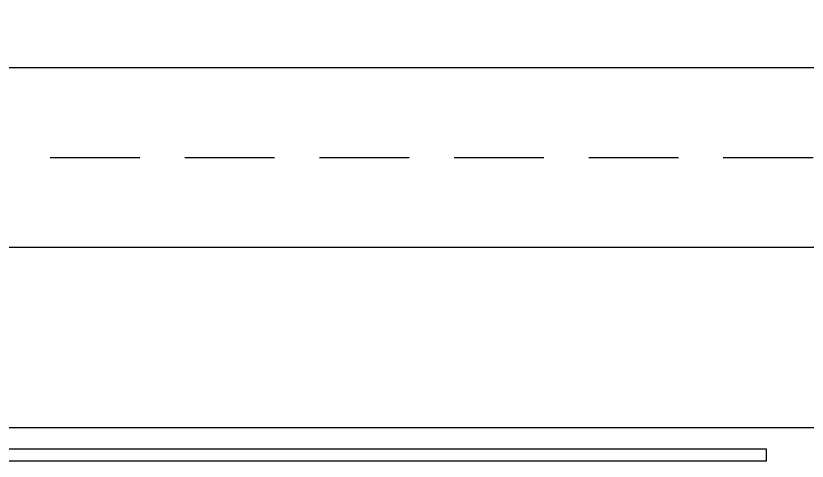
# Model space of a CAD drawing. Extents: x 12152 to 491505, y 111028 to 412681.
# Drawn here: x 47342 to 48742, y 213935 to 214722 of the extents above; entities that cross this region are included whole.
import ezdxf

# ---------------------------------------------------------------- set-up
doc = ezdxf.new("R2010")
doc.units = 0
doc.header["$LTSCALE"] = 1000
doc.header["$MEASUREMENT"] = 0
for name, color, linetype in [('PUB_HATCH', 8, 'Continuous'), ('WINDOW', 4, 'Continuous'), ('图框(锁住)', 7, 'Continuous')]:
    doc.layers.add(name, color=color, linetype=linetype)

# ---------------------------------------------------------------- blocks, each defined once
blk = doc.blocks.new('EQWEWQEWQEQEQWEQWE')
at = {"layer": 'PUB_HATCH'}
h = blk.add_hatch(dxfattribs=at)
h.set_pattern_fill('ANSI33', color=256, scale=100, angle=135, style=0)
h.set_pattern_definition([(180, (-3000, 0), (-3e-14, -317.5), []), (180, (-3158.75, 158.75), (-3e-14, -317.5), [158.75, -79.375])])
h.paths.add_polyline_path([(-2192.3, 1500), (-2250, 1500), (-2250, 1400), (-3000, 0), (-1326.2, 0)])
h.paths.add_polyline_path([(-2.2, 1500), (-2192.3, 1500), (-1326.2, 0), (-668.1, 0, 0.188853)])
h.paths.add_polyline_path([(2.2, 1500), (-2.2, 1500, -0.188853), (-668.1, 0), (668.1, 0, -0.188853)])
h.paths.add_polyline_path([(2192.3, 1500), (2.2, 1500, 0.188853), (668.1, 0), (1326.2, 0)])
h.paths.add_polyline_path([(2250, 1400), (2250, 1500), (2192.3, 1500), (1326.2, 0), (3000, 0)])
blk = doc.blocks.new('$DorLib2D$00000127')
at = {"color": 0, "linetype": 'Continuous'}
for p, q in [((-0.03333, 0.7949, -93.75), (-0.53333, 0.7949, -93.75)), ((-0.03333, 0.7949, -93.75), (-0.03333, 0.69041, -93.75)), ((-0.03333, 0.69041, -93.75), (-0.53333, 0.69041, -93.75)), ((0.5, 0.5, -93.75), (-0.5, 0.5, -93.75))]:
    blk.add_line(p, q, dxfattribs=at)

msp = doc.modelspace()

# ---------------------------------------------------------------- block references
at = {"layer": 'WINDOW', "color": 0, "xscale": -4500, "yscale": 200, "zscale": -4500, "rotation": 180}
msp.add_blockref('$DorLib2D$00000127', (48819.8, 214094.2), dxfattribs=at)
at = {"layer": '图框(锁住)', "color": 0, "xscale": -1, "rotation": 180}
msp.add_blockref('EQWEWQEWQEQEQWEQWE', (48819.8, 215694.2), dxfattribs=at)

doc.saveas('drawing.dxf')
